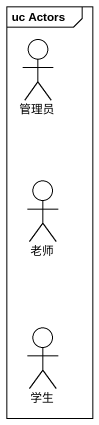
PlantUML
@startuml
mainframe uc Actors
actor 管理员
actor 老师
actor 学生
@enduml
